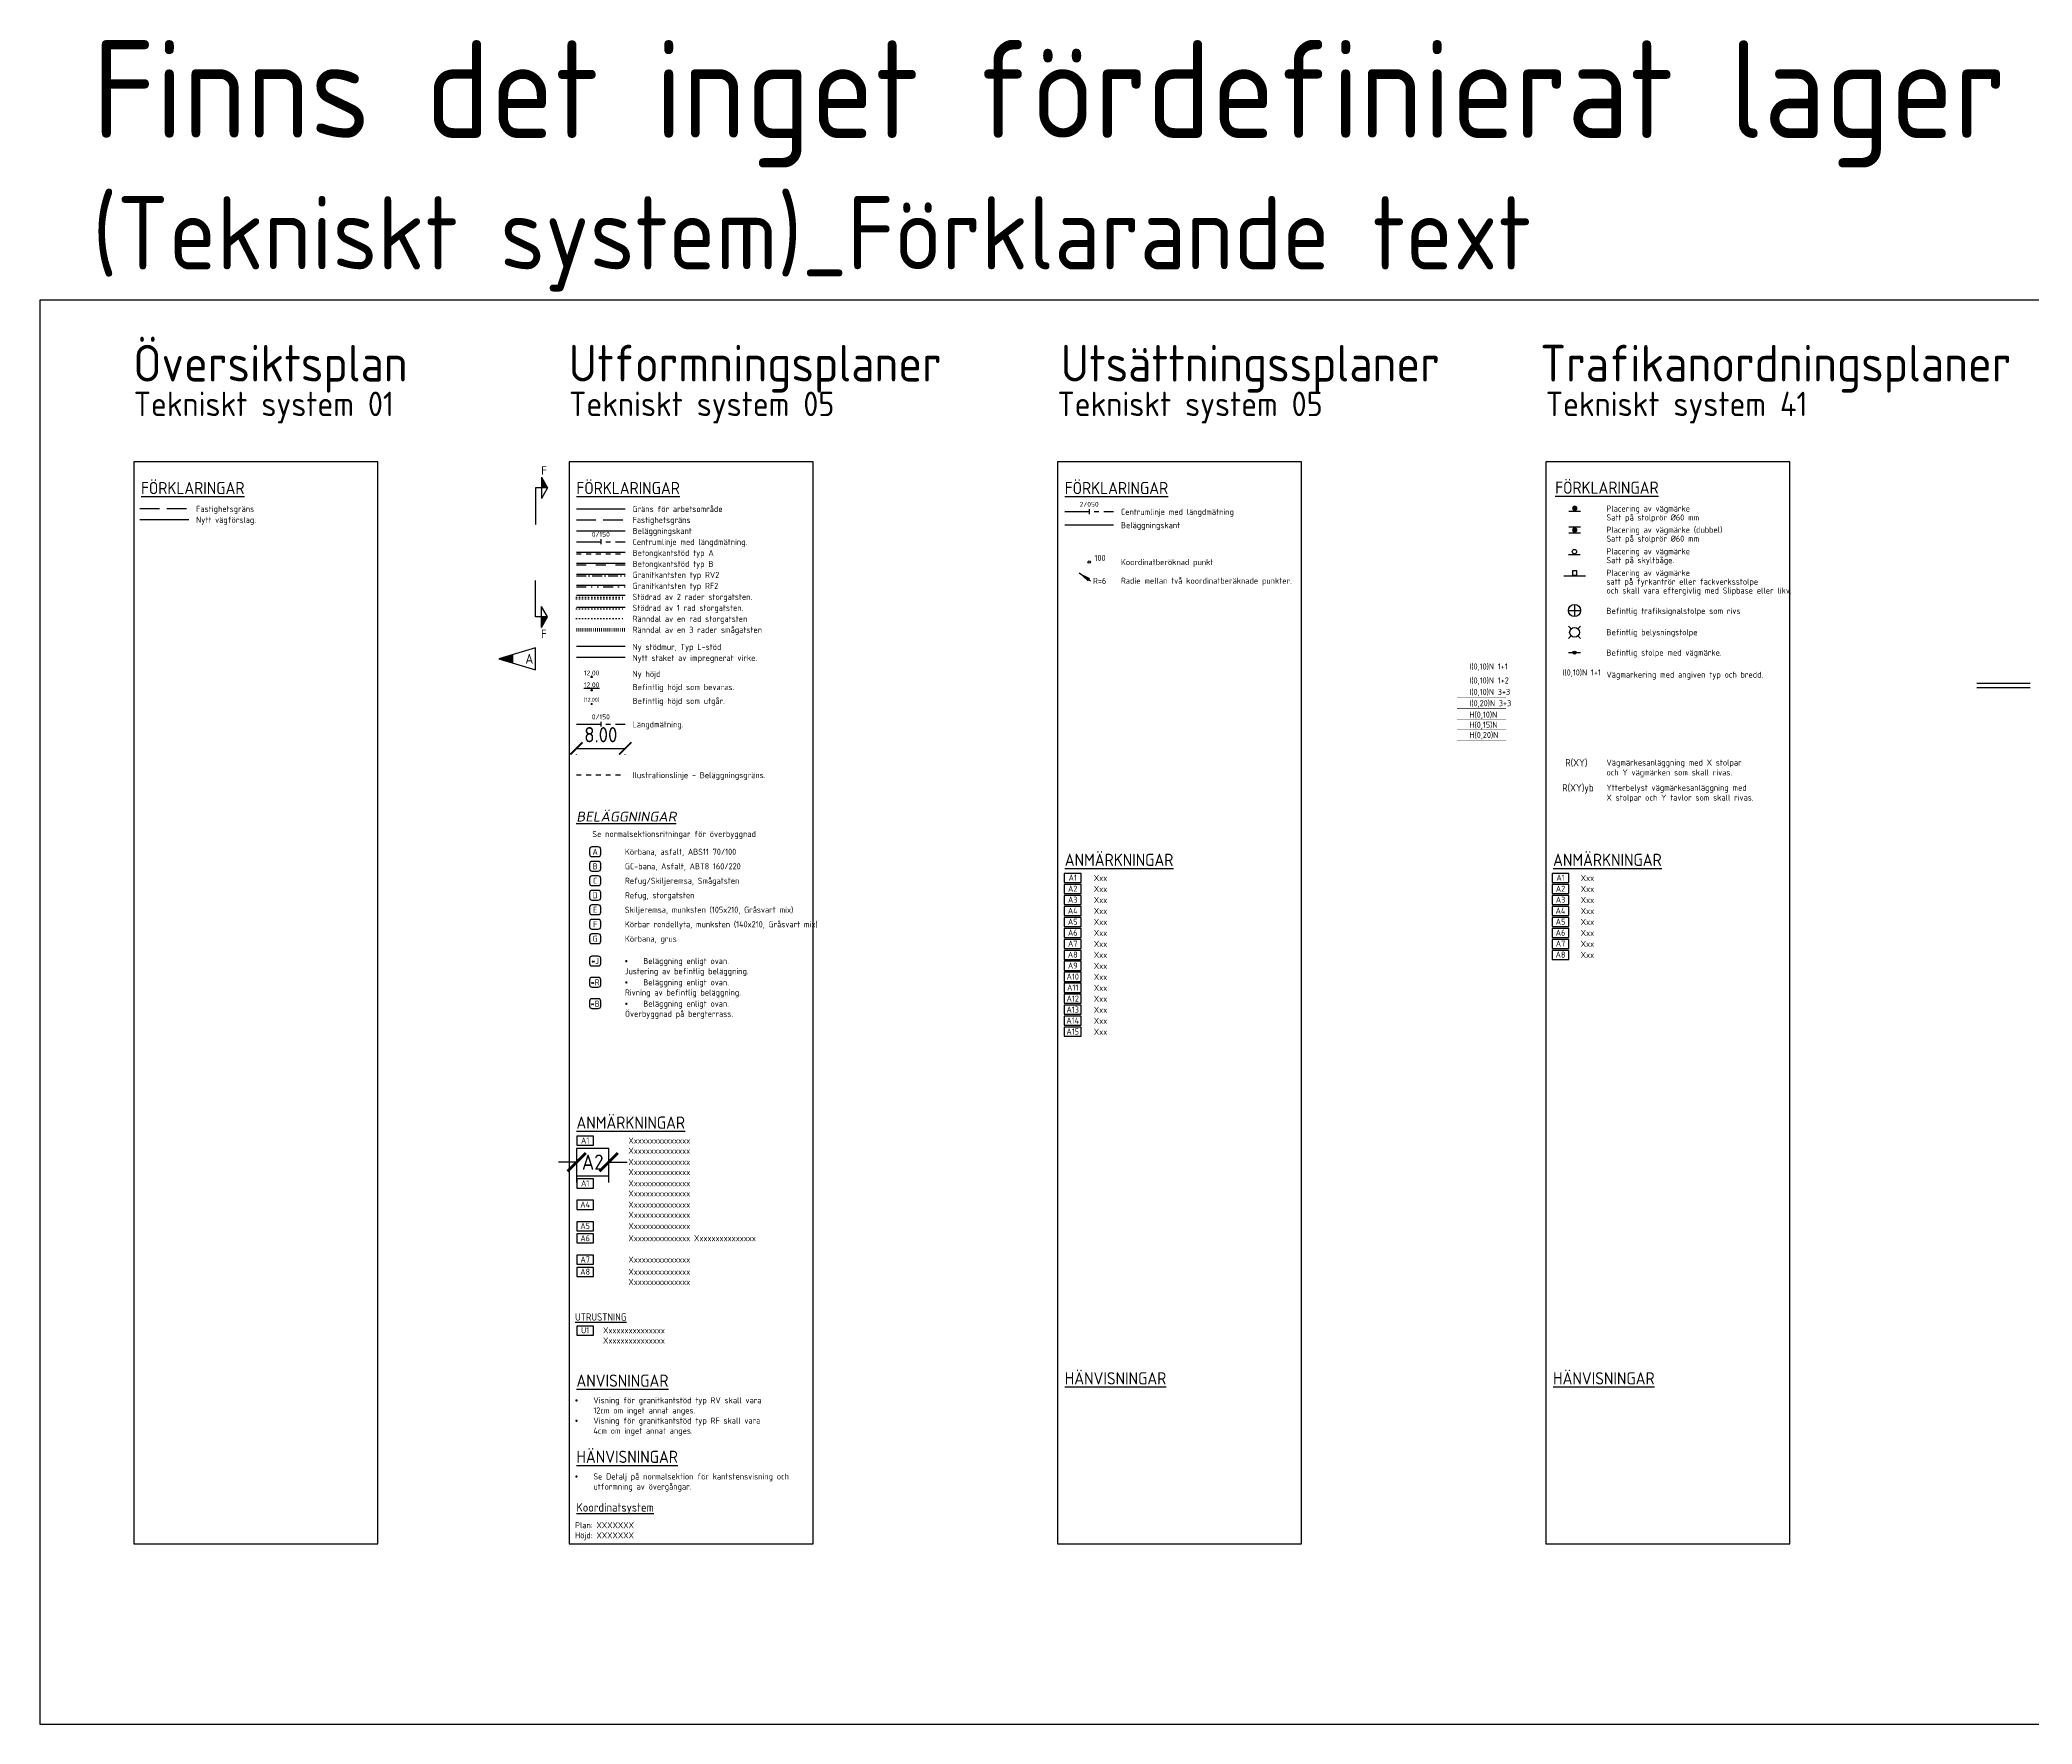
# Model space of a CAD drawing. Header units: metres. Extents: x 117388 to 123031, y 6148214 to 6150604.
# Drawn here: x 122398.4 to 122724.8, y 6148256.6 to 6148532.6 of the extents above; entities that cross this region are included whole.
import ezdxf
from ezdxf.enums import TextEntityAlignment as Align

# ---------------------------------------------------------------- set-up
doc = ezdxf.new("R2010")
doc.units = ezdxf.units.M
doc.header["$LTSCALE"] = 0.4
for name, pattern in [('1_1', [2, 1, -1]), ('1_2', [6, 2, -4]), ('3_3', [12, 6, -6]), ('AA_CENTER_4', [6.5, 4, -1, 0.5, -1]), ('AA_DASHED_2', [4, 2, -2]), ('AA_DASHED_4', [8, 4, -4]), ('AA_DIVIDE_4', [11, 4, -2, 0.5, -2, 0.5, -2]), ('AA_DOT_1', [0.8, 0.2, -0.6]), ('AA_DOT_2', [1.25, 0.25, -1]), ('AA_HIDDEN_8', [11, 8, -3]), ('CENTER', [16, 10, -2, 2, -2])]:
    doc.linetypes.add(name, pattern=pattern)
doc.layers.get('0').update_dxf_attribs({"linetype": 'CONTINUOUS'})
doc.layers.get('DEFPOINTS').update_dxf_attribs({"color": 5, "linetype": 'CONTINUOUS'})
for name, color, linetype in [('01_txt', 1, 'CONTINUOUS'), ('05_anm', 1, 'CONTINUOUS'), ('05_b-zniv', 4, 'CONTINUOUS'), ('05_beg', 4, 'AA_DASHED_2'), ('05_k-smg', 3, 'AA_DOT_1'), ('05_k-stg', 7, 'AA_DOT_2'), ('05_kbp', 1, 'CONTINUOUS'), ('05_kbtg-A', 1, 'AA_DASHED_2'), ('05_kbtg-B', 1, 'AA_DASHED_4'), ('05_kgrf2', 1, 'AA_DIVIDE_4'), ('05_kgrv2', 1, 'AA_CENTER_4'), ('05_mått', 4, 'CONTINUOUS'), ('05_p_zniv', 1, 'CONTINUOUS'), ('05_radier', 4, 'CONTINUOUS'), ('05_sektion', 7, 'CONTINUOUS'), ('05_staket', 7, 'STK1_LINE'), ('05_stödmur', 7, 'smur'), ('05_T', 5, 'CONTINUOUS'), ('05_txt', 1, 'CONTINUOUS'), ('05_utr', 4, 'CONTINUOUS'), ('05_Öb-typ', 1, 'CONTINUOUS'), ('41_1+1(01)', 9, '1_1'), ('41_1+2(01)', 9, '1_2'), ('41_3+3(01)', 9, '3_3'), ('41_3+3(02)', 9, '3_3'), ('41_anm', 1, 'CONTINUOUS'), ('41_b_stolpe', 9, 'CONTINUOUS'), ('41_b_tsignal', 9, 'CONTINUOUS'), ('41_H(01)', 9, 'CONTINUOUS'), ('41_H(015)', 9, 'CONTINUOUS'), ('41_H(02)', 9, 'CONTINUOUS'), ('41_stolpe', 4, 'CONTINUOUS'), ('41_txt', 1, 'CONTINUOUS'), ('51_ledn-DR2', 80, 'DRAN2'), ('93_ent', 6, 'PLUS_1'), ('93_fast', 7, 'AA_HIDDEN_8'), ('M-311', 4, 'CENTER'), ('M-312A', 3, 'CONTINUOUS'), ('M-322B', 3, 'CONTINUOUS'), ('M-413', 80, 'DRAN1'), ('REV-A', 6, 'CONTINUOUS')]:
    doc.layers.add(name, color=color, linetype=linetype)
doc.styles.add('ISO', font='iso.shx')
doc.linetypes.add('DRAN1', pattern='A,6,0,["/",ISO,S=1.4,R=80,X=0,Y=0],-3', length=9)
doc.linetypes.add('DRAN2', pattern='A,6,0,["/",ISO,S=1.4,R=170,X=0,Y=0],-3', length=9)
doc.linetypes.add('PLUS_1', pattern='A,10,-2,["+",ISO,S=5,R=0,X=-1,Y=-2.5],-2.15', length=14.15)
doc.linetypes.add('smur', pattern='A,5,["/",ISO,S=2.5,R=0,X=-0.7,Y=0],0,["\\",ISO,S=2.5,R=0,X=0.7,Y=0],5', length=10)
doc.linetypes.add('STK1_LINE', pattern='A,10,0,["//",ISO,S=1.5,R=0,X=-1,Y=-0.75]', length=10)
doc.dimstyles.new('Anmärkning$0', dxfattribs={"dimtxt": 2.5, "dimasz": 3, "dimexe": 2, "dimexo": 5, "dimgap": -1, "dimtad": 0, "dimtoh": 1, "dimzin": 0, "dimdsep": 46, "dimtxsty": 'ISO', "dimblk": 'ARCHTICK', "dimcen": 1.5, "dimazin": 0, "dimtfac": 1, "dimtix": 1, "dimtmove": 0, "dimatfit": 3, "dimfxl": 1, "dimtolj": 1, "dimtzin": 0, "dimarcsym": 0})
doc.dimstyles.new('BH90$0', dxfattribs={"dimtxt": 2.5, "dimasz": 2, "dimexe": 1, "dimexo": 5, "dimgap": 1, "dimtad": 1, "dimzin": 0, "dimdsep": 46, "dimtxsty": 'ISO', "dimblk1": 'ARCHTICK', "dimblk2": 'ARCHTICK', "dimsah": 1, "dimcen": 1.5, "dimadec": 0, "dimazin": 0, "dimtfac": 1, "dimtix": 1, "dimtmove": 0, "dimatfit": 3, "dimfxl": 1, "dimtolj": 1, "dimtzin": 0, "dimarcsym": 0})
doc.dimstyles.new('BH90$7', dxfattribs={"dimtxt": 2.5, "dimasz": 2, "dimexe": 1.5, "dimexo": 5, "dimgap": 1, "dimtad": 1, "dimzin": 0, "dimdsep": 46, "dimtxsty": 'ISO', "dimblk1": 'OPEN90', "dimblk2": 'OPEN90', "dimsah": 1, "dimcen": 4, "dimadec": 0, "dimazin": 0, "dimtfac": 1, "dimtix": 1, "dimtmove": 0, "dimatfit": 3, "dimfxl": 1, "dimtolj": 1, "dimtzin": 0, "dimarcsym": 0})

# ---------------------------------------------------------------- blocks, each defined once
blk = doc.blocks.new('_VV-1S')
blk.add_line((4.49, -1.22), (-4.49, -1.22))
at = {"flags": 128}
blk.add_lwpolyline([(-0.9, -0.9), (0.9, -0.9), (0.9, 0.9), (-0.9, 0.9)], close=True, dxfattribs=at)
blk = doc.blocks.new('_TS-2')
blk.add_line((-2.4, -1.21), (2.4, -1.21))
blk.add_circle((0, 0), 0.9)
blk = doc.blocks.new('SYM9')
for p, q in [((-0.28, 0.28), (-0.5, 0.5)), ((0.28, 0.28), (0.5, 0.5)), ((-0.28, -0.28), (-0.5, -0.5)), ((0.28, -0.28), (0.5, -0.5))]:
    blk.add_line(p, q)
blk.add_circle((0, 0), 0.4)
blk = doc.blocks.new('SYM32')
blk.add_line((-0.5, 0), (0.5, 0))
blk.add_circle((0, 0), 0.13)
blk = doc.blocks.new('SYM53')
for p, q in [((-0.5, 0), (0.5, 0)), ((0, 0.5), (0, -0.5))]:
    blk.add_line(p, q)
blk.add_circle((0, 0), 0.5)
blk = doc.blocks.new('VM_2')
h = blk.add_hatch(color=256)
edge = h.paths.add_edge_path()
edge.add_arc((0, 0), 0.9, 180, 360)
edge.add_arc((0, 0), 0.9, 360, 540)
for p, q in [((2.4, 1.2), (-2.4, 1.2)), ((-2.4, -1.2), (2.4, -1.2))]:
    blk.add_line(p, q)
blk.add_lwpolyline([(-0.9, 0, 1), (0.9, 0, 1)], format="xyb", close=True)
blk = doc.blocks.new('_TS-1')
h = blk.add_hatch(color=256)
edge = h.paths.add_edge_path()
edge.add_arc((0, 0), 0.9, 180, 360)
edge.add_arc((0, 0), 0.9, 360, 540)
blk.add_line((-2.4, -1.2), (2.4, -1.2))
blk.add_lwpolyline([(-0.9, 0, 1), (0.9, 0, 1)], format="xyb", close=True)
blk = doc.blocks.new('_MSECT')
at = {"color": 3}
blk.add_line((1, 0), (-1, 0), dxfattribs=at)
at = {"style": 'ISO'}
blk.add_attdef('S', text='', height=2, rotation=270, dxfattribs=at).set_placement((2, 0), align=Align.CENTER)
blk = doc.blocks.new('_ANM')
at = {"color": 0}
blk.add_lwpolyline([(-3.46, -1.95), (3.46, -1.95), (3.46, 1.76), (-3.46, 1.76)], close=True, dxfattribs=at)
at = {"color": 4, "style": 'ISO'}
blk.add_attdef('ANM', text='', height=2.5, dxfattribs=at).set_placement((0, 0), align=Align.MIDDLE_CENTER)
blk = doc.blocks.new('PB')
blk.add_circle((0, 0), 0.484)
at = {"style": 'ISO'}
for tag, p in [('NR', (1.25, 0.37)), ('Z', (1.25, -2.31))]:
    blk.add_attdef(tag, p, '', height=2, dxfattribs=at)
blk = doc.blocks.new('_zniv')
at = {"color": 0}
for p, q in [((-0.43, 0), (0.43, 0)), ((0, 0.43), (0, -0.43))]:
    blk.add_line(p, q, dxfattribs=at)
at = {"color": 4, "style": 'ISO'}
blk.add_attdef('ZNIV', text='', height=2, dxfattribs=at).set_placement((0, 0), align=Align.BOTTOM_CENTER)
blk = doc.blocks.new('_ARCHTICK')
at = {"color": 0, "linetype": 'ByBlock', "const_width": 0.15}
blk.add_lwpolyline([(-0.5, -0.5), (0.5, 0.5)], dxfattribs=at)
blk = doc.blocks.new('*D55')
at = {"layer": '05_anm', "color": 0, "lineweight": -2, "transparency": 16777216}
for p, q in [((122486.38, 6148348.68), (122483.38, 6148348.68)), ((122486.38, 6148348.68), (122483.38, 6148348.68)), ((122491.66, 6148350.93), (122486.35, 6148350.93)), ((122486.35, 6148350.93), (122486.35, 6148346.43)), ((122491.63, 6148348.68), (122494.63, 6148348.68)), ((122491.63, 6148348.68), (122494.63, 6148348.68)), ((122491.66, 6148346.43), (122491.66, 6148350.93)), ((122486.35, 6148346.43), (122491.66, 6148346.43)), ((122486.38, 6148345.34), (122486.38, 6148346.68)), ((122491.63, 6148345.34), (122491.63, 6148346.68))]:
    blk.add_line(p, q, dxfattribs=at)
at = {"layer": 'DEFPOINTS', "color": 0, "transparency": 16777216}
for p in [(122486.38, 6148350.34), (122491.63, 6148350.34), (122491.63, 6148348.68)]:
    blk.add_point(p, dxfattribs=at)
at = {"layer": '05_anm', "color": 0, "lineweight": -2, "transparency": 16777216, "xscale": 3, "yscale": 3, "zscale": 3}
blk.add_blockref('_ARCHTICK', (122486.38, 6148348.68), dxfattribs=at)
at = {"layer": '05_anm', "color": 0, "lineweight": -2, "transparency": 16777216, "xscale": 3, "yscale": 3, "zscale": 3, "rotation": 180}
blk.add_blockref('_ARCHTICK', (122491.63, 6148348.68), dxfattribs=at)
at = {"layer": '05_anm', "color": 0, "transparency": 16777216, "insert": (122489, 6148348.68), "char_height": 2.5, "attachment_point": 5, "style": 'ISO'}
blk.add_mtext('\\A1;{\\Fiso;A2}', dxfattribs=at)
blk = doc.blocks.new('*D56')
at = {"layer": '05_mått', "color": 0, "lineweight": -2, "transparency": 16777216}
for p, q in [((122486.33, 6148416.48), (122494.33, 6148416.48)), ((122486.33, 6148415.45), (122486.33, 6148415.48)), ((122494.33, 6148415.45), (122494.33, 6148415.48))]:
    blk.add_line(p, q, dxfattribs=at)
at = {"layer": 'DEFPOINTS', "color": 0, "transparency": 16777216}
for p in [(122486.33, 6148420.45), (122494.33, 6148420.45), (122494.33, 6148416.48)]:
    blk.add_point(p, dxfattribs=at)
at = {"layer": '05_mått', "color": 0, "lineweight": -2, "transparency": 16777216, "xscale": 2, "yscale": 2, "zscale": 2, "rotation": 180}
blk.add_blockref('_ARCHTICK', (122486.33, 6148416.48), dxfattribs=at)
at = {"layer": '05_mått', "color": 0, "lineweight": -2, "transparency": 16777216, "xscale": 2, "yscale": 2, "zscale": 2}
blk.add_blockref('_ARCHTICK', (122494.33, 6148416.48), dxfattribs=at)
at = {"layer": '05_mått', "color": 0, "transparency": 16777216, "insert": (122490.33, 6148418.73), "char_height": 2.5, "attachment_point": 5, "style": 'ISO'}
blk.add_mtext('\\A1;8.00', dxfattribs=at)
blk = doc.blocks.new('_Open90')
at = {"color": 0, "linetype": 'ByBlock', "lineweight": -2}
for p, q in [((0, 0), (-1, 0)), ((-0.5, 0.5), (0, 0)), ((0, 0), (-0.5, -0.5))]:
    blk.add_line(p, q, dxfattribs=at)
blk = doc.blocks.new('_OVERB')
for p, q in [((-2.29, 0.99), (-2.29, -0.99)), ((1.29, 1.99), (-1.29, 1.99)), ((2.29, -0.99), (2.29, 0.99)), ((-1.29, -1.99), (1.29, -1.99))]:
    blk.add_line(p, q)
for centre, start, end in [((-1.29, 0.99), 90, 180), ((1.29, 0.99), 0, 90), ((-1.29, -0.99), 180, 270), ((1.29, -0.99), 270, 0)]:
    blk.add_arc(centre, 1, start, end)
at = {"style": 'ISO'}
blk.add_attdef('NR', text='', height=2.5, dxfattribs=at).set_placement((0, 0), align=Align.MIDDLE_CENTER)
blk = doc.blocks.new('_snitt2')
for p, q in [((-4.33, 2.5), (0, 5)), ((-4.33, 2.5), (4.33, 2.5)), ((0, 5), (4.33, 2.5)), ((0, 5), (0, 0)), ((0, 0), (15, 0))]:
    blk.add_line(p, q)
blk.add_solid([(-4.33, 2.5), (0, 5), (0, 2.5)])
blk = doc.blocks.new('*U54')
at = {"color": 0, "linetype": 'ByBlock'}
for p, q in [((15, 4.5), (0, 0)), ((0, 0), (15, -4.5)), ((15, -4.5), (15, 4.5))]:
    blk.add_line(p, q, dxfattribs=at)
blk.add_solid([(0, 0), (0, 0), (6, 1.8), (6, -1.8)], dxfattribs=at)
at = {"color": 1, "linetype": 'ByBlock', "style": 'ISO', "flags": 1}
for tag, p in [('DWGNO', (17, 5.5)), ('DATE', (17, 0.5)), ('SIGN', (17, -9.5)), ('DESCRIPTION', (17, -4.5))]:
    blk.add_attdef(tag, p, '', height=4, dxfattribs=at)
at = {"color": 1, "linetype": 'ByBlock', "style": 'ISO'}
blk.add_attdef('REVNO', text='', height=4, dxfattribs=at).set_placement((12.5, 0), align=Align.MIDDLE)

msp = doc.modelspace()

# ---------------------------------------------------------------- linework, layer by layer
at = {"layer": '05_beg'}
msp.add_line((122486.33, 6148412.136), (122494.33, 6148412.136), dxfattribs=at)
at = {"layer": '05_k-smg'}
for p, q in [((122486.33, 6148436.15), (122494.33, 6148436.15)), ((122486.33, 6148435.95), (122494.33, 6148435.95)), ((122486.33, 6148435.75), (122494.33, 6148435.75))]:
    msp.add_line(p, q, dxfattribs=at)
at = {"layer": '05_k-stg'}
for p, q in [((122486.33, 6148441.279), (122494.33, 6148441.279)), ((122486.33, 6148440.979), (122494.33, 6148440.979)), ((122486.33, 6148439.35), (122494.33, 6148439.35)), ((122486.33, 6148437.75), (122494.33, 6148437.75))]:
    msp.add_line(p, q, dxfattribs=at)
at = {"layer": '05_kbtg-A'}
msp.add_line((122486.33, 6148448.35), (122494.33, 6148448.35), dxfattribs=at)
at = {"layer": '05_kbtg-B'}
msp.add_line((122486.33, 6148446.55), (122494.33, 6148446.55), dxfattribs=at)
at = {"layer": '05_kgrf2'}
msp.add_line((122486.33, 6148442.95), (122494.33, 6148442.95), dxfattribs=at)
at = {"layer": '05_kgrv2'}
msp.add_line((122486.33, 6148444.75), (122494.33, 6148444.75), dxfattribs=at)
at = {"layer": '05_staket', "flags": 128}
msp.add_lwpolyline([(122486.33, 6148431.44), (122494.33, 6148431.44)], dxfattribs=at)
at = {"layer": '05_stödmur', "ltscale": 0.6}
msp.add_line((122486.33, 6148433.24), (122494.33, 6148433.24), dxfattribs=at)
at = {"layer": '41_1+1(01)', "const_width": 0.04}
for points in [[(122630.611, 6148429.06), (122638.611, 6148429.06)], [(122645.871, 6148428.079), (122653.871, 6148428.079)]]:
    msp.add_lwpolyline(points, dxfattribs=at)
at = {"layer": '41_1+2(01)', "const_width": 0.04}
msp.add_lwpolyline([(122630.611, 6148426.769), (122638.611, 6148426.769)], dxfattribs=at)
at = {"layer": '41_3+3(01)', "const_width": 0.04}
msp.add_lwpolyline([(122630.611, 6148424.894), (122638.611, 6148424.894)], dxfattribs=at)
at = {"layer": '41_3+3(02)', "const_width": 0.08}
msp.add_lwpolyline([(122630.611, 6148423.049), (122638.611, 6148423.049)], dxfattribs=at)
at = {"layer": '41_H(01)', "const_width": 0.04}
msp.add_lwpolyline([(122630.611, 6148421.174), (122638.611, 6148421.174)], dxfattribs=at)
at = {"layer": '41_H(015)', "const_width": 0.06}
msp.add_lwpolyline([(122630.611, 6148419.507), (122638.611, 6148419.507)], dxfattribs=at)
at = {"layer": '41_H(02)', "const_width": 0.08}
msp.add_lwpolyline([(122630.611, 6148417.84), (122638.611, 6148417.84)], dxfattribs=at)
at = {"layer": '51_ledn-DR2'}
msp.add_line((122715.75, 6148426.443), (122724.491, 6148426.443), dxfattribs=at)
at = {"layer": '93_ent'}
msp.add_line((122486.33, 6148455.75), (122494.33, 6148455.75), dxfattribs=at)
at = {"layer": '93_fast'}
for p, q in [((122414.833, 6148455.772), (122422.833, 6148455.772)), ((122486.33, 6148453.95), (122494.33, 6148453.95))]:
    msp.add_line(p, q, dxfattribs=at)
at = {"layer": 'DEFPOINTS', "flags": 128}
for points in [[(122398.427, 6148256.577), (123031.202, 6148256.577), (123031.202, 6148489.931), (122398.427, 6148489.931)], [(122413.8, 6148463.42), (122413.8, 6148286.14), (122453.8, 6148286.14), (122453.8, 6148463.42)], [(122485.13, 6148463.42), (122485.13, 6148286.14), (122525.13, 6148286.14), (122525.13, 6148463.42)], [(122565.13, 6148463.42), (122565.13, 6148286.14), (122605.13, 6148286.14), (122605.13, 6148463.42)], [(122645.13, 6148463.42), (122645.13, 6148286.14), (122685.13, 6148286.14), (122685.13, 6148463.42)]]:
    msp.add_lwpolyline(points, close=True, dxfattribs=at)
at = {"layer": 'M-311'}
for p, q in [((122566.33, 6148455.281), (122574.33, 6148455.281)), ((122486.33, 6148450.35), (122494.33, 6148450.35)), ((122486.33, 6148420.449), (122494.33, 6148420.449))]:
    msp.add_line(p, q, dxfattribs=at)
at = {"layer": 'M-312A'}
for p, q in [((122414.833, 6148453.972), (122422.833, 6148453.972)), ((122566.33, 6148453.097), (122574.33, 6148453.097)), ((122486.33, 6148452.15), (122494.33, 6148452.15)), ((122486.33, 6148448.65), (122494.33, 6148448.65)), ((122486.33, 6148446.85), (122494.33, 6148446.85)), ((122486.33, 6148445.05), (122494.33, 6148445.05)), ((122486.33, 6148443.25), (122494.33, 6148443.25)), ((122486.33, 6148441.579), (122494.33, 6148441.579)), ((122486.33, 6148439.65), (122494.33, 6148439.65))]:
    msp.add_line(p, q, dxfattribs=at)
at = {"layer": 'M-413'}
msp.add_line((122715.75, 6148427.168), (122724.491, 6148427.168), dxfattribs=at)

# ---------------------------------------------------------------- block references
at = {"layer": '05_anm', "xscale": 0.3999999999941792, "yscale": 0.3999999999941792, "zscale": 0.3999999999941792}
for p, values in [((122567.637, 6148395.285), {'ANM': 'A1'}), ((122567.637, 6148393.485), {'ANM': 'A2'}), ((122567.637, 6148391.685), {'ANM': 'A3'}), ((122567.637, 6148389.885), {'ANM': 'A4'}), ((122567.637, 6148388.085), {'ANM': 'A5'}), ((122567.637, 6148386.285), {'ANM': 'A6'}), ((122567.637, 6148384.485), {'ANM': 'A7'}), ((122567.637, 6148382.685), {'ANM': 'A8'}), ((122567.637, 6148380.885), {'ANM': 'A9'}), ((122567.637, 6148379.085), {'ANM': 'A10'}), ((122567.637, 6148377.285), {'ANM': 'A11'}), ((122567.637, 6148375.485), {'ANM': 'A12'}), ((122567.637, 6148373.685), {'ANM': 'A13'}), ((122567.637, 6148371.885), {'ANM': 'A14'}), ((122567.637, 6148370.085), {'ANM': 'A15'}), ((122487.762, 6148352.22), {'ANM': 'A1'}), ((122487.762, 6148345.22), {'ANM': 'A1'}), ((122487.762, 6148341.72), {'ANM': 'A4'}), ((122487.762, 6148338.22), {'ANM': 'A5'}), ((122487.762, 6148336.22), {'ANM': 'A6'}), ((122487.762, 6148332.72), {'ANM': 'A7'}), ((122487.762, 6148330.72), {'ANM': 'A8'})]:
    msp.add_blockref('_ANM', p, dxfattribs=at).add_auto_attribs(values)
at = {"layer": '05_b-zniv'}
ref = msp.add_blockref('_zniv', (122488.82, 6148426.029), dxfattribs=dict(at, xscale=0.3999999999941792, yscale=0.3999999999941792, zscale=0.3999999999941792))
ref.add_attrib('ZNIV', '%%u12.00', dxfattribs={"layer": '0', "height": 0.8, "style": 'ISO'}).set_placement((122488.82, 6148426.257), align=Align.BOTTOM_CENTER)
ref = msp.add_blockref('_zniv', (122488.82, 6148423.761), dxfattribs=dict(at, xscale=0.3200000000069849, yscale=0.3200000000069849, zscale=0.3200000000069849))
ref.add_attrib('ZNIV', '(12.00)', dxfattribs={"layer": '0', "height": 0.64, "style": 'ISO'}).set_placement((122488.82, 6148423.943), align=Align.BOTTOM_CENTER)
at = {"layer": '05_kbp'}
ref = msp.add_blockref('PB', (122570.33, 6148447.046), dxfattribs=dict(at, xscale=0.3999999999941792, yscale=0.3999999999941792, zscale=0.3999999999941792))
ref.add_attrib('NR', '100', (122571.201, 6148447.192), dxfattribs={"layer": '0', "height": 1, "style": 'ISO'})
at = {"layer": '05_p_zniv', "xscale": 0.3999999999941792, "yscale": 0.3999999999941792, "zscale": 0.3999999999941792}
msp.add_blockref('_zniv', (122488.825, 6148428.202), dxfattribs=at).add_auto_attribs({'ZNIV': '12.00'})
at = {"layer": '05_sektion', "rotation": 270.0858422802535}
for p, xscale, yscale, zscale in [((122479.611, 6148459.185), 0.3999999999481857, 0.3999999999481857, 0.3999999999481857), ((122479.611, 6148438.02), -0.3999999999481857, 0.3999999999068677, 0.4)]:
    msp.add_blockref('_snitt2', p, dxfattribs=dict(at, xscale=xscale, yscale=yscale, zscale=zscale))
at = {"layer": '05_utr'}
ref = msp.add_blockref('_ANM', (122487.762, 6148321.119), dxfattribs=dict(at, xscale=0.3999999999941792, yscale=0.3999999999941792, zscale=0.3999999999941792))
ref.add_attrib('ANM', 'U1', dxfattribs={"layer": '0', "color": 1, "height": 1, "style": 'ISO'}).set_placement((122487.762, 6148321.119), align=Align.MIDDLE_CENTER)
at = {"layer": '05_Öb-typ', "xscale": 0.3999999999941792, "yscale": 0.3999999999941792, "zscale": 0.3999999999941792}
for p, values in [((122489.394, 6148399.539), {'NR': 'A'}), ((122489.394, 6148397.163), {'NR': 'B'}), ((122489.394, 6148394.787), {'NR': 'C'}), ((122489.394, 6148392.411), {'NR': 'D'}), ((122489.394, 6148390.036), {'NR': 'E'}), ((122489.394, 6148387.66), {'NR': 'F'}), ((122489.394, 6148385.284), {'NR': 'G'}), ((122489.394, 6148381.641), {'NR': '*J'}), ((122489.394, 6148378.147), {'NR': '*R'}), ((122489.394, 6148374.653), {'NR': '*B'})]:
    msp.add_blockref('_OVERB', p, dxfattribs=at).add_auto_attribs(values)
at = {"layer": '41_anm', "xscale": 0.3999999999941792, "yscale": 0.3999999999941792, "zscale": 0.3999999999941792}
for p, values in [((122647.543, 6148395.285), {'ANM': 'A1'}), ((122647.543, 6148393.485), {'ANM': 'A2'}), ((122647.543, 6148391.685), {'ANM': 'A3'}), ((122647.543, 6148389.885), {'ANM': 'A4'}), ((122647.543, 6148388.085), {'ANM': 'A5'}), ((122647.543, 6148386.285), {'ANM': 'A6'}), ((122647.543, 6148384.485), {'ANM': 'A7'}), ((122647.543, 6148382.685), {'ANM': 'A8'})]:
    msp.add_blockref('_ANM', p, dxfattribs=at).add_auto_attribs(values)
at = {"layer": '41_b_stolpe', "xscale": 2, "yscale": 2, "zscale": 2}
for name, p in [('SYM9', (122649.842, 6148435.491)), ('SYM32', (122649.842, 6148432.175))]:
    msp.add_blockref(name, p, dxfattribs=at)
at = {"layer": '41_b_tsignal', "xscale": 2, "yscale": 2, "zscale": 2}
msp.add_blockref('SYM53', (122649.842, 6148439.077), dxfattribs=at)
at = {"layer": '41_stolpe', "xscale": 0.3999999999941792, "yscale": 0.3999999999941792, "zscale": 0.3999999999941792}
for name, p in [('_TS-1', (122649.871, 6148455.813)), ('VM_2', (122649.878, 6148452.281)), ('_TS-2', (122649.829, 6148448.74)), ('_VV-1S', (122649.867, 6148445.219))]:
    msp.add_blockref(name, p, dxfattribs=at)
at = {"layer": 'M-322B', "xscale": 0.3999999999068677, "yscale": 0.3999999999068677, "zscale": 0.3999999999068677}
for p, rotation, values in [((122570.33, 6148455.281), 90, {'S': '2/050'}), ((122490.33, 6148450.35), 89.9999999979156, {'S': '0/150'}), ((122490.33, 6148420.449), 89.9999999979156, {'S': '0/150'})]:
    msp.add_blockref('_MSECT', p, dxfattribs=dict(at, rotation=rotation)).add_auto_attribs(values)
at = {"layer": 'REV-A'}
ref = msp.add_blockref('*U54', (122473.619, 6148431.164), dxfattribs=dict(at, xscale=0.3999999999941792, yscale=0.3999999999941792, zscale=0.3999999999941792))
ref.add_attrib('REVNO', 'A', dxfattribs={"layer": '0', "color": 1, "linetype": 'ByBlock', "extrusion": (0, 0, -1), "height": 1.6, "style": 'ISO'}).set_placement((-122478.619, 6148431.164), align=Align.MIDDLE)

# ---------------------------------------------------------------- texts
at = {"layer": '01_txt', "style": 'ISO'}
for s, height, p in [('%%uFÖRKLARINGAR', 2, (122415, 6148458.147)), ('Fastighetsgräns', 1, (122424.033, 6148455.238)), ('Nytt vägförslag.', 1, (122424.033, 6148453.438))]:
    msp.add_text(s, height=height, dxfattribs=at).set_placement(p)
at = {"layer": '05_radier', "insert": (122570.955, 6148444.437), "char_height": 1, "attachment_point": 1, "style": 'ISO'}
msp.add_mtext('\\A1;R=6', dxfattribs=at)
at = {"layer": '05_sektion', "style": 'ISO'}
for p in [(122480.577, 6148461.32), (122480.557, 6148434.542)]:
    msp.add_text('F', height=1.4, rotation=0.08584, dxfattribs=at).set_placement(p)
at = {"layer": '05_T', "color": 3, "style": 'ISO', "oblique": 10, "width": 1.2}
msp.add_text('%%UBELÄGGNINGAR', height=1.6, dxfattribs=at).set_placement((122486.33, 6148404.502))
at = {"layer": '05_txt', "color": 7, "style": 'ISO'}
for s, p in [('%%uFÖRKLARINGAR', (122486.33, 6148458.147)), ('%%uFÖRKLARINGAR', (122566.33, 6148458.147)), ('%%uANMÄRKNINGAR', (122566.33, 6148397.218)), ('%%uANMÄRKNINGAR', (122486.33, 6148354.154)), ('%%uANVISNINGAR', (122486.33, 6148311.872)), ('%%uHÄNVISNINGAR', (122566.33, 6148312.252)), ('%%uHÄNVISNINGAR', (122486.33, 6148299.388))]:
    msp.add_text(s, height=2, dxfattribs=at).set_placement(p)
at = {"layer": '05_txt', "style": 'ISO'}
for s, height, p in [('Gräns för arbetsområde', 1, (122495.53, 6148455.216)), ('Fastighetsgräns', 1, (122495.53, 6148453.416)), ('Beläggningskant', 1, (122495.53, 6148451.616)), ('Centrumlinje med längdmätning', 1, (122575.53, 6148454.747)), ('Beläggningskant', 1, (122575.53, 6148452.563)), ('Centrumlinje med längdmätning.', 1, (122495.53, 6148449.816)), ('Betongkantstöd typ A', 1, (122495.53, 6148448.016)), ('Betongkantstöd typ B', 1, (122495.53, 6148446.216)), ('Koordinatberöknad punkt', 1, (122575.53, 6148446.512)), ('Granitkantsten typ RV2', 1, (122495.53, 6148444.416)), ('Granitkantsten typ RF2', 1, (122495.53, 6148442.616)), ('Radie mellan två koordinatberäknade punkter.', 1, (122575.53, 6148443.455)), ('Stödrad av 2 rader storgatsten.', 1, (122495.53, 6148440.816)), ('Stödrad av 1 rad storgatsten.', 1, (122495.53, 6148439.016)), ('Ränndal av en rad storgatsten', 1, (122495.53, 6148437.216)), ('Ränndal av en 3 rader smågatsten', 1, (122495.53, 6148435.416)), ('Ny stödmur, Typ L-stöd', 1, (122495.53, 6148432.606)), ('Nytt staket av impregnerat virke.', 1, (122495.53, 6148430.806)), ('Ny höjd', 1, (122495.53, 6148428.192)), ('Befintlig höjd som bevaras.', 1, (122495.53, 6148426.029)), ('Befintlig höjd som utgår.', 1, (122495.53, 6148423.761)), ('Längdmätning.', 1, (122495.53, 6148419.915)), ('Ilustrationslinje - Beläggningsgräns.', 1, (122495.53, 6148411.602)), ('Se normalsektionsritningar för överbyggnad', 1, (122488.941, 6148401.959)), ('Xxx', 1, (122571.094, 6148394.751)), ('Xxx', 1, (122571.094, 6148392.951)), ('Xxx', 1, (122571.094, 6148391.151)), ('Xxx', 1, (122571.094, 6148389.351)), ('Xxx', 1, (122571.094, 6148387.551)), ('Xxx', 1, (122571.094, 6148385.751)), ('Xxx', 1, (122571.094, 6148383.951)), ('Xxx', 1, (122571.094, 6148382.151)), ('Xxx', 1, (122571.094, 6148380.351)), ('Xxx', 1, (122571.094, 6148378.551)), ('Xxx', 1, (122571.094, 6148376.751)), ('Xxx', 1, (122571.094, 6148374.951)), ('Xxx', 1, (122571.094, 6148373.151)), ('Xxx', 1, (122571.094, 6148371.351)), ('Xxx', 1, (122571.094, 6148369.551)), ('%%uUTRUSTNING', 1.2, (122486.108, 6148322.705))]:
    msp.add_text(s, height=height, dxfattribs=at).set_placement(p)
for s, p in [('Körbana, asfalt, ABS11 70/100', (122494.273, 6148399.539)), ('GC-bana, Asfalt, ABT8 160/220', (122494.273, 6148397.163)), ('Refug/Skiljeremsa, Smågatsten', (122494.273, 6148394.787)), ('Skiljeremsa, munksten (105x210, Gråsvart mix)', (122494.273, 6148390.036)), ('Refug, storgatsten', (122494.273, 6148392.411)), ('Körbar rondellyta, munksten (140x210, Gråsvart mix)', (122494.273, 6148387.66)), ('Körbana, grus', (122494.273, 6148385.284))]:
    msp.add_text(s, height=1, dxfattribs=at).set_placement(p, align=Align.MIDDLE_LEFT)
at = {"layer": '05_txt', "color": 3, "style": 'ISO'}
msp.add_text('%%uKoordinatsystem', height=1.4, dxfattribs=at).set_placement((122486.33, 6148291.403))
at = {"layer": '05_txt', "char_height": 1, "attachment_point": 1, "style": 'ISO'}
for s, insert, width in [('\\pi-3,l3,t3;{\\fSymbol|b0|i0|c2|p18;·^I}Beläggning enligt ovan.^JJustering av befintlig beläggning.', (122494.273, 6148382.141), 28.48507), ('\\pi-3,l3,t3;{\\fSymbol|b0|i0|c2|p18;·^I}Beläggning enligt ovan.^JRivning av befintlig beläggning.', (122494.273, 6148378.647), 28.52127), ('\\pi-3,l3,t3;{\\fSymbol|b0|i0|c2|p18;·^I}Beläggning enligt ovan.^JÖverbyggnad på bergterrass.', (122494.273, 6148375.153), 29.08781), ('Xxxxxxxxxxxxxxx Xxxxxxxxxxxxxxx', (122494.843, 6148352.72), 9.57143), ('Xxxxxxxxxxxxxxx Xxxxxxxxxxxxxxx', (122494.843, 6148349.22), 0.57143), ('Xxxxxxxxxxxxxxx Xxxxxxxxxxxxxxx', (122494.843, 6148345.72), 0.57143), ('Xxxxxxxxxxxxxxx Xxxxxxxxxxxxxxx', (122494.843, 6148342.22), 0.57143), ('Xxxxxxxxxxxxxxx ', (122494.843, 6148338.72), 0.57143), ('Xxxxxxxxxxxxxxx Xxxxxxxxxxxxxxx', (122494.843, 6148336.72), 19.8004), ('Xxxxxxxxxxxxxxx ', (122494.843, 6148333.22), 0.57143), ('Xxxxxxxxxxxxxxx Xxxxxxxxxxxxxxx', (122494.843, 6148331.22), 0.57143), ('Xxxxxxxxxxxxxxx Xxxxxxxxxxxxxxx', (122490.693, 6148321.619), 0.57143), ('\\pi-3,l3,t3;{\\fSymbol|b0|i0|c2|p18;·^I}Visning för granitkantstöd typ RV skall vara 12cm om inget annat anges.\\P{\\fSymbol|b0|i0|c2|p18;·^I}Visning för granitkantstöd typ RF skall vara 4cm om inget annat anges.', (122486.108, 6148310.155), 29.85714), ('\\pi-3,l3,t3;{\\fSymbol|b0|i0|c2|p18;·^I}Se Detalj på normalsektion för kantstensvisning och utformning av övergångar.', (122486.108, 6148297.671), 36.92857), ('\\pi-3,l3,t3;Plan: XXXXXXX\\PHöjd: XXXXXXX', (122486.108, 6148289.686), 36.92857)]:
    msp.add_mtext(s, dxfattribs=dict(at, insert=insert, width=width))
at = {"layer": '41_txt', "color": 7, "style": 'ISO'}
for s, p in [('%%uFÖRKLARINGAR', (122646.672, 6148458.21)), ('%%uANMÄRKNINGAR', (122646.33, 6148397.218)), ('%%uHÄNVISNINGAR', (122646.33, 6148312.252))]:
    msp.add_text(s, height=2, dxfattribs=at).set_placement(p)
at = {"layer": '41_txt', "style": 'ISO'}
for s, height, p in [('Placering av vägmärke', 1, (122655.071, 6148455.279)), ('Satt på stolprör %%c60 mm', 1, (122655.071, 6148453.826)), ('Placering av vägmärke (dubbel)', 1, (122655.071, 6148451.809)), ('Satt på stolprör %%c60 mm', 1, (122655.071, 6148450.356)), ('Placering av vägmärke', 1, (122655.071, 6148448.283)), ('Satt på skyltbåge.', 1, (122655.071, 6148446.83)), ('satt på fyrkantrör eller fackverksstolpe', 1, (122655.071, 6148443.305)), ('och skall vara eftergivlig med Slipbase eller likv.', 1, (122655.071, 6148441.852)), ('Placering av vägmärke', 1, (122655.071, 6148444.758)), ('Befintlig trafiksignalstolpe som rivs', 1, (122655.071, 6148438.521)), ('Befintlig belysningstolpe', 1, (122655.071, 6148435.022)), ('I(0,10)N 1+1', 1, (122632.621, 6148429.404)), ('Befintlig stolpe med vägmärke.', 1, (122655.071, 6148431.682)), ('I(0,10)N 1+2', 1, (122632.621, 6148427.113)), ('I(0,10)N 1+1', 1, (122647.881, 6148428.423)), ('Vägmarkering med angiven typ och bredd.', 1, (122655.071, 6148428.066)), ('I(0,10)N 3+3', 1, (122632.621, 6148425.238)), ('I(0,20)N 3+3', 1, (122632.621, 6148423.393)), ('H(0,10)N', 1, (122632.621, 6148421.517)), ('H(0,15)N', 1, (122632.621, 6148419.85)), ('H(0,20)N', 1, (122632.621, 6148418.183)), ('R(XY)', 1.2, (122648.315, 6148413.543)), ('Vägmärkesanläggning med X stolpar', 1, (122655.071, 6148413.664)), ('R(XY)yb', 1.2, (122647.815, 6148409.423)), ('Ytterbelyst vägmärkesanläggning med', 1, (122655.071, 6148409.544)), ('och Y vägmärken som skall rivas.', 1, (122655.071, 6148412.041)), ('X stolpar och Y tavlor som skall rivas.', 1, (122655.071, 6148407.921)), ('Xxx', 1, (122650.854, 6148394.751)), ('Xxx', 1, (122650.854, 6148392.951)), ('Xxx', 1, (122650.854, 6148391.151)), ('Xxx', 1, (122650.854, 6148389.351)), ('Xxx', 1, (122650.854, 6148387.551)), ('Xxx', 1, (122650.854, 6148385.751)), ('Xxx', 1, (122650.854, 6148383.951)), ('Xxx', 1, (122650.854, 6148382.151))]:
    msp.add_text(s, height=height, dxfattribs=at).set_placement(p)
at = {"layer": 'DEFPOINTS', "style": 'ISO'}
for s, height, p in [('Finns det inget fördefinierat lager skapas nytt lager enligt:', 16, (122407.027, 6148516.514)), ('(Tekniskt system)_Förklarande text', 12, (122407.027, 6148494.974)), ('Översiktsplan', 6, (122413.727, 6148476.6)), ('Utformningsplaner', 6, (122485.057, 6148476.6)), ('Utsättningssplaner', 6, (122565.656, 6148476.6)), ('Trafikanordningsplaner', 6, (122644.219, 6148476.6)), ('Tekniskt system 01', 4, (122413.8, 6148470.935)), ('Tekniskt system 05', 4, (122485.13, 6148470.935)), ('Tekniskt system 05', 4, (122565.13, 6148470.935)), ('Tekniskt system 41', 4, (122645.13, 6148470.935))]:
    msp.add_text(s, height=height, dxfattribs=at).set_placement(p)

# ---------------------------------------------------------------- dimensions: what is measured, and where the dimension line sits
at = {"layer": '05_anm'}
dim = msp.add_linear_dim(base=(122491.631, 6148348.682), p1=(122486.377, 6148350.339), p2=(122491.631, 6148350.339), text='{\\Fiso;A2}', dimstyle='Anmärkning$0', override={"dimscale": 1}, dxfattribs=at)
dim.commit()
dim.dimension.update_dxf_attribs({"geometry": '*D55', "text_midpoint": (122489.004, 6148348.682)})
at = {"layer": '05_mått'}
dim = msp.add_linear_dim(base=(122494.33, 6148416.485), p1=(122486.33, 6148420.449), p2=(122494.33, 6148420.449), dimstyle='BH90$0', override={"dimscale": 1}, dxfattribs=at)
dim.commit()
dim.dimension.update_dxf_attribs({"geometry": '*D56', "text_midpoint": (122490.33, 6148418.735)})

# ---------------------------------------------------------------- leaders
at = {"layer": '05_radier'}
msp.add_leader([(122568.668, 6148445.243), (122570.555, 6148443.937)], dimstyle='BH90$7', override={"dimgap": 1, "dimtad": 0}, dxfattribs=at)

doc.saveas('drawing.dxf')
